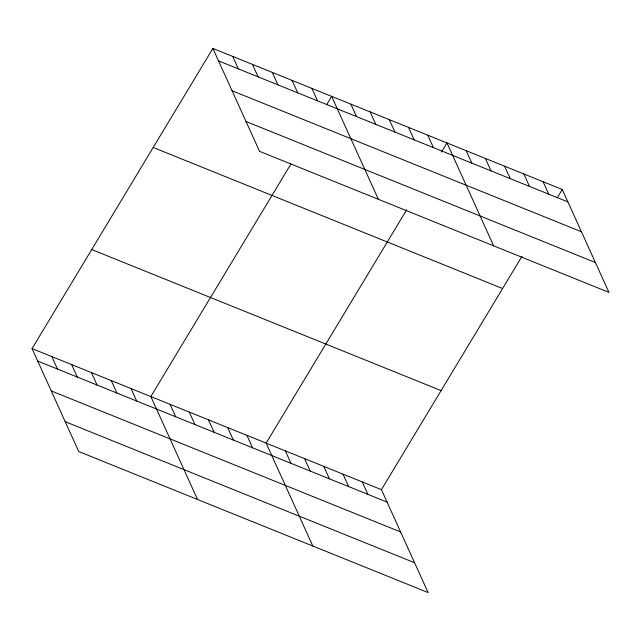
<?xml version="1.0" encoding="UTF-8"?>
<svg xmlns="http://www.w3.org/2000/svg" width="641" height="641" viewBox="0 0 641 641"><rect width="100%" height="100%" fill="white"/><g stroke="black" fill="none" stroke-linecap="round" stroke-linejoin="round"><path stroke-width="0.96" d="M32.05 348.608L381.435 489.66L428.124 592.58L78.739 451.528L32.05 348.608L212.876 48.42L562.261 189.472L608.95 292.392L259.565 151.34L212.876 48.42M290.894 164.072L150.843 396.571L197.532 499.491M326.694 104.627L331.669 96.374L378.35 199.295M406.69 209.791L266.143 443.115L312.824 546.036M441.497 152.005L446.969 142.919L493.65 245.84M381.435 489.66L521.982 256.336M557.293 197.724L562.261 189.472M218.525 60.863L567.91 201.915M232.066 90.726L581.451 231.77M246.016 121.486L595.409 262.53M153.199 147.478L502.592 288.53M91.719 249.549L441.112 390.601M37.699 361.059L387.084 502.111M51.24 390.914L400.625 531.966M65.19 421.674L414.583 562.726M543.047 181.707L548.696 194.159M523.833 173.951L529.474 186.403M504.611 166.195L510.26 178.647M485.397 158.439L491.046 170.883M466.183 150.683L471.832 163.126M427.747 135.163L433.396 147.614M408.533 127.407L414.182 139.858M389.319 119.651L394.96 132.094M370.097 111.887L375.746 124.338M350.883 104.13L356.532 116.582M311.871 88.386L317.519 100.829M292.072 80.389L297.72 92.841M272.273 72.393L277.922 84.844M252.474 64.404L258.123 76.856M232.675 56.408L238.324 68.859M362.221 481.904L367.87 494.355M343.007 474.148L348.656 486.599M323.793 466.392L329.434 478.835M304.571 458.627L310.22 471.079M285.357 450.871L291.006 463.323M246.921 435.359L252.57 447.811M227.707 427.603L233.356 440.047M208.493 419.839L214.142 432.29M189.271 412.083L194.92 424.534M170.057 404.327L175.706 416.778M131.044 388.574L136.693 401.026M111.246 380.586L116.894 393.029M91.447 372.589L97.095 385.041M71.648 364.601L77.297 377.044M51.849 356.604L57.498 369.056"/></g></svg>
